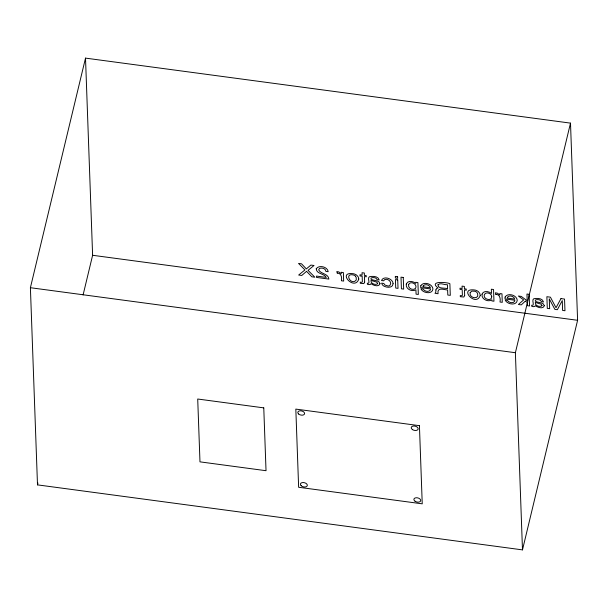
<?xml version="1.0" encoding="UTF-8"?>
<svg xmlns="http://www.w3.org/2000/svg" width="608" height="608" viewBox="0 0 608 608"><rect width="100%" height="100%" fill="white"/><g stroke="black" fill="none" stroke-linecap="round" stroke-linejoin="round"><path stroke-width="0.91" d="M30.4 287.706L85.515 58.117L570.502 123.128L577.6 320.294L522.485 549.883L37.498 484.872L30.4 287.706L515.386 352.716L522.485 549.883M37.498 484.872L37.939 483.026M83.098 294.933L92.614 255.284L85.515 58.117M515.386 352.716L570.502 123.128M92.614 255.284L577.6 320.294M355.444 276.176L356.189 277.377L356.28 279.931C351.34 286.406 343.664 272.703 353.362 274.968A3.131 1.9 13.5 0 1 355.444 276.176M435.921 289.917L435.754 292.44L434.986 293.307L438.049 293.717C436.939 286.824 443.354 289.606 447.617 290.024L447.8 295.024L450.3 295.359L449.874 283.7C447.541 282.234 428.161 280.516 438.079 288.017L436.476 288.534L435.921 289.917M482.022 294.226C481.232 299.174 488.019 302.434 491.834 299.85L491.872 300.937L493.954 301.211L493.536 289.514L491.34 289.218L491.492 293.451C489.03 291.24 483.231 290.274 482.022 294.226M406.281 284.08C405.422 289.051 412.042 292.144 415.918 289.803L416.077 294.15L418.334 294.454L417.909 282.598L415.712 282.302L415.75 283.434C413.356 281.078 407.558 280.159 406.281 284.08M358.796 279.049C354.616 291.612 336.201 271.084 353.666 273.782A5.647 3.428 13.5 0 1 356.949 275.409L358.294 277.073L358.796 279.049M420.812 285.768L420.675 287.614L430.532 288.937L430.297 290.069C428.648 292.463 424.43 291.323 423.122 289.066L420.903 288.77C422.674 293.086 432.326 294.804 432.942 288.967C432.539 283.738 423.388 281.124 420.812 285.768M480.252 295.336C476.079 307.891 457.664 287.364 475.122 290.062A5.647 3.428 13.5 0 1 478.412 291.688L479.75 293.352L480.252 295.336M505.111 297.069L504.974 298.916L514.832 300.238L514.604 301.363C512.954 303.764 508.729 302.624 507.429 300.367L505.21 300.071C506.981 304.388 516.633 306.105 517.241 300.268C516.838 295.032 507.695 292.425 505.111 297.069M491.728 296.598C491.811 301.971 482.395 299.113 484.454 294.401C486.126 291.399 491.75 293.284 491.728 296.598M393.087 283.7C392.966 287.994 387.243 287.789 384.408 286.338A4.697 2.85 13.5 0 1 382.326 284.711L381.611 283.161L383.815 283.457L385.001 285.099L388.102 286.003A2.82 1.71 13.5 0 0 389.903 285.426C392.532 282.18 387.965 278.031 384.583 279.634L383.716 280.82L381.52 280.524C383.405 275.401 393.102 278.578 393.087 283.7M408.614 284.552C407.596 288.245 412.961 290.943 415.492 288.428C418.008 284.316 410.438 280.258 408.614 284.552M470.182 292.585C468.859 296.734 475.555 299.721 477.736 296.21L477.645 293.656L476.9 292.456A3.131 1.9 13.5 0 0 474.818 291.247L471.876 291.08L470.182 292.585M316.228 268.797C316.342 274.026 324.155 273.41 326.306 277.4L316.487 276.085L316.54 277.43L328.875 279.087C328.343 273.456 320.705 274.14 318.66 269.815L319.55 268.371C321.89 267.558 325.698 268.417 325.88 271.388L328.176 271.692C327.659 266.737 318.82 264.594 316.228 268.797M380.008 283.723C378.837 287.417 373.137 285.403 370.979 283.609L370.614 284.339L368.942 284.635L367.376 284.286L367.338 283.229C371.032 284.324 366.898 278.038 369.413 276.746C372.56 275.956 378.237 276.062 379.187 279.954L377.082 279.672C376.322 277.392 372.879 277.157 371.032 278.031L371.017 279.201C373.608 280.987 379.149 279.786 380.008 283.723M544.335 305.748C543.164 309.449 537.464 307.428 535.298 305.634L534.941 306.371L533.262 306.668L531.704 306.31L531.666 305.254C535.352 306.348 531.225 300.063 533.74 298.771C536.879 297.988 542.564 298.095 543.514 301.978L541.401 301.697C540.649 299.425 537.206 299.182 535.352 300.056L535.344 301.226C537.928 303.012 543.476 301.819 544.335 305.748M437.988 284.818C437.844 289.271 445.124 287.584 447.572 288.709L447.427 284.726C444.63 285.182 440.245 282.241 437.988 284.818M364.656 282.18L363.797 283.617L360.286 283.298L360.24 282.173L361.912 282.332L362.368 281.8L362.163 276.252L360.02 275.964L359.974 274.793L362.125 275.082L362.041 272.711L364.321 273.015L364.405 275.386L366.229 275.629L366.274 276.8L364.45 276.556L364.656 282.18M464.672 295.594L463.82 297.023L460.302 296.704L460.264 295.579L461.928 295.739L462.384 295.207L462.186 289.659L460.036 289.37L459.998 288.2L462.141 288.488L462.057 286.117L464.345 286.421L464.428 288.792L466.245 289.043L466.29 290.206L464.466 289.963L464.672 295.594M423.153 285.988L422.955 286.794L430.426 287.789C429.841 284.894 424.893 283.427 423.153 285.988M507.46 297.289L507.262 298.095L514.725 299.09C514.14 296.195 509.2 294.728 507.46 297.289M377.652 283.374L377.492 283.906C375.151 285.251 370.447 283.67 370.971 280.425L376.565 282.044L377.652 283.374M541.979 305.398L541.819 305.93C539.478 307.276 534.774 305.702 535.298 302.45L540.892 304.068L541.979 305.398M560.971 298.589L556.024 307.739L550.415 297.175L546.873 296.704L547.291 308.362L549.662 308.682L549.26 298.84L554.876 309.381L557.346 309.708L562.286 300.588L562.582 310.414L564.969 310.734L564.543 299.075L560.971 298.589M525.32 301.15L521.284 304.874L518.396 304.494L523.64 299.904L518.381 296.028L521.261 296.415L527.197 300.8L526.954 294.029L529.12 294.325L529.545 305.984L527.372 305.695L527.258 302.503L525.32 301.15M306.561 271.328L301.766 275.454L298.665 275.036L304.935 269.929L298.543 263.416L301.522 263.811L306.348 268.903L310.893 265.073L314.024 265.491L308.036 270.347L314.853 277.21L311.843 276.807L306.561 271.328M337.235 273.068L336.809 271.54L338.808 271.92L341.263 273.744L341.21 272.278L343.36 272.566L343.664 281.071L341.407 280.767C342.076 277.544 341.308 272.954 337.235 273.068M495.847 294.325L495.429 292.798L497.42 293.185L499.875 295.009L499.822 293.542L501.972 293.831L502.276 302.328L500.019 302.024C500.688 298.802 499.92 294.211 495.847 294.325M397.609 276.693L395.314 276.389L395.367 278.008L397.67 278.312L397.609 276.693M403.256 277.453L400.999 277.149L401.417 288.808L403.674 289.112L403.256 277.453M397.723 279.893L395.428 279.589L395.732 288.048L398.027 288.359L397.723 279.893M419.429 425.668L295.822 409.1L298.634 487.266L422.241 503.834L419.429 425.668M263.766 407.869L197.714 399.015L199.979 461.852L266.03 470.706L263.766 407.869M298.604 413.987A3.458 2.098 13.5 0 0 304.395 414.2A3.458 2.098 13.5 0 0 300.61 410.803A3.458 2.098 13.5 0 0 298.604 413.987M412.543 429.643A3.542 2.151 13.5 0 0 418.144 429.081A3.542 2.151 13.5 0 0 413.425 426.026A3.542 2.151 13.5 0 0 412.543 429.643M415.089 501.258A3.481 2.113 13.5 0 0 420.668 500.848A3.481 2.113 13.5 0 0 416.168 497.754A3.481 2.113 13.5 0 0 415.089 501.258M301.15 485.708A3.519 2.136 13.5 0 0 307.086 486.05A3.519 2.136 13.5 0 0 303.377 482.539A3.519 2.136 13.5 0 0 301.15 485.708"/></g></svg>
